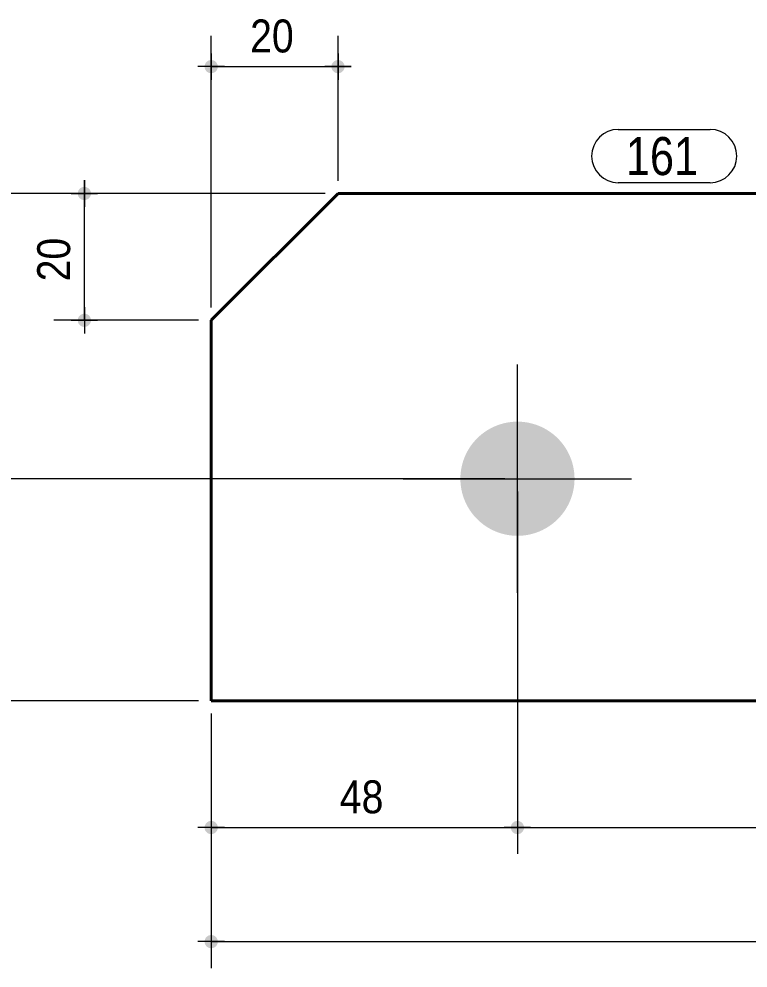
# Model space of a CAD drawing. Header units: millimetres. Extents: x 2 to 287, y 5 to 195.
# Drawn here: x 55.9 to 113.4, y 81.8 to 156.7 of the extents above; entities that cross this region are included whole.
import ezdxf

# ---------------------------------------------------------------- set-up
doc = ezdxf.new("R2010")
doc.units = ezdxf.units.MM
for name, color, linetype, lineweight in [('Boulon', 7, 'Continuous', 0), ('Cotation', 7, 'Continuous', 0), ('Piece', 2, 'Continuous', 0), ('Repère pièce', 3, 'Continuous', 0)]:
    doc.layers.add(name, color=color, linetype=linetype, lineweight=lineweight)
doc.styles.add('ARIAL', font='ARIAL.TTF')
doc.styles.add('COMIC_SANS_MS', font='COMIC.TTF')

# ---------------------------------------------------------------- blocks, each defined once
blk = doc.blocks.new('*A1')
at = {"layer": 'Boulon'}
blk.add_hatch(color=256, dxfattribs=at).paths.add_polyline_path([(95.195, 115.904), (95.14, 115.905), (95.084, 115.907), (95.029, 115.91), (94.974, 115.913), (94.919, 115.916), (94.864, 115.921), (94.809, 115.926), (94.754, 115.932), (94.699, 115.938), (94.644, 115.945), (94.59, 115.953), (94.535, 115.961), (94.481, 115.97), (94.426, 115.98), (94.372, 115.991), (94.318, 116.002), (94.264, 116.013), (94.21, 116.026), (94.157, 116.039), (94.103, 116.053), (94.05, 116.067), (93.997, 116.082), (93.944, 116.098), (93.891, 116.114), (93.838, 116.131), (93.786, 116.149), (93.734, 116.167), (93.682, 116.186), (93.63, 116.206), (93.579, 116.226), (93.528, 116.247), (93.477, 116.268), (93.426, 116.29), (93.376, 116.313), (93.326, 116.336), (93.276, 116.36), (93.227, 116.385), (93.178, 116.41), (93.129, 116.435), (93.08, 116.462), (93.032, 116.489), (92.984, 116.516), (92.936, 116.544), (92.889, 116.573), (92.842, 116.602), (92.796, 116.632), (92.75, 116.662), (92.704, 116.693), (92.659, 116.725), (92.614, 116.757), (92.569, 116.79), (92.525, 116.823), (92.481, 116.857), (92.438, 116.891), (92.395, 116.926), (92.353, 116.961), (92.311, 116.997), (92.269, 117.033), (92.228, 117.07), (92.187, 117.107), (92.147, 117.145), (92.107, 117.183), (92.068, 117.222), (92.029, 117.261), (91.991, 117.301), (91.953, 117.341), (91.916, 117.382), (91.879, 117.423), (91.843, 117.465), (91.807, 117.507), (91.771, 117.549), (91.737, 117.592), (91.702, 117.636), (91.669, 117.679), (91.636, 117.723), (91.603, 117.768), (91.571, 117.813), (91.539, 117.858), (91.508, 117.904), (91.478, 117.95), (91.448, 117.997), (91.419, 118.043), (91.39, 118.091), (91.362, 118.138), (91.335, 118.186), (91.308, 118.234), (91.281, 118.283), (91.256, 118.332), (91.23, 118.381), (91.206, 118.43), (91.182, 118.48), (91.159, 118.53), (91.136, 118.581), (91.114, 118.631), (91.092, 118.682), (91.072, 118.733), (91.051, 118.785), (91.032, 118.836), (91.013, 118.888), (90.995, 118.94), (90.977, 118.993), (90.96, 119.045), (90.944, 119.098), (90.928, 119.151), (90.913, 119.204), (90.899, 119.257), (90.885, 119.311), (90.872, 119.364), (90.859, 119.418), (90.848, 119.472), (90.836, 119.526), (90.826, 119.58), (90.816, 119.635), (90.807, 119.689), (90.799, 119.744), (90.791, 119.798), (90.784, 119.853), (90.777, 119.908), (90.772, 119.963), (90.767, 120.018), (90.762, 120.073), (90.758, 120.128), (90.755, 120.183), (90.753, 120.238), (90.751, 120.294), (90.75, 120.349), (90.75, 120.404), (90.75, 120.459), (90.751, 120.515), (90.753, 120.57), (90.755, 120.625), (90.758, 120.68), (90.762, 120.735), (90.767, 120.79), (90.772, 120.845), (90.777, 120.9), (90.784, 120.955), (90.791, 121.01), (90.799, 121.064), (90.807, 121.119), (90.816, 121.173), (90.826, 121.228), (90.836, 121.282), (90.848, 121.336), (90.859, 121.39), (90.872, 121.444), (90.885, 121.498), (90.899, 121.551), (90.913, 121.604), (90.928, 121.657), (90.944, 121.71), (90.96, 121.763), (90.977, 121.816), (90.995, 121.868), (91.013, 121.92), (91.032, 121.972), (91.051, 122.024), (91.072, 122.075), (91.092, 122.126), (91.114, 122.177), (91.136, 122.228), (91.159, 122.278), (91.182, 122.328), (91.206, 122.378), (91.23, 122.427), (91.256, 122.477), (91.281, 122.525), (91.308, 122.574), (91.335, 122.622), (91.362, 122.67), (91.39, 122.718), (91.419, 122.765), (91.448, 122.812), (91.478, 122.858), (91.508, 122.904), (91.539, 122.95), (91.571, 122.995), (91.603, 123.04), (91.636, 123.085), (91.669, 123.129), (91.702, 123.173), (91.737, 123.216), (91.771, 123.259), (91.807, 123.301), (91.843, 123.343), (91.879, 123.385), (91.916, 123.426), (91.953, 123.467), (91.991, 123.507), (92.029, 123.547), (92.068, 123.586), (92.107, 123.625), (92.147, 123.663), (92.187, 123.701), (92.228, 123.738), (92.269, 123.775), (92.311, 123.812), (92.353, 123.847), (92.395, 123.883), (92.438, 123.917), (92.481, 123.952), (92.525, 123.985), (92.569, 124.019), (92.614, 124.051), (92.659, 124.083), (92.704, 124.115), (92.75, 124.146), (92.796, 124.176), (92.842, 124.206), (92.889, 124.235), (92.936, 124.264), (92.984, 124.292), (93.032, 124.319), (93.08, 124.346), (93.129, 124.373), (93.178, 124.398), (93.227, 124.424), (93.276, 124.448), (93.326, 124.472), (93.376, 124.495), (93.426, 124.518), (93.477, 124.54), (93.528, 124.562), (93.579, 124.582), (93.63, 124.603), (93.682, 124.622), (93.734, 124.641), (93.786, 124.659), (93.838, 124.677), (93.891, 124.694), (93.944, 124.71), (93.997, 124.726), (94.05, 124.741), (94.103, 124.755), (94.157, 124.769), (94.21, 124.782), (94.264, 124.795), (94.318, 124.807), (94.372, 124.818), (94.426, 124.828), (94.481, 124.838), (94.535, 124.847), (94.59, 124.855), (94.644, 124.863), (94.699, 124.87), (94.754, 124.877), (94.809, 124.882), (94.864, 124.888), (94.919, 124.892), (94.974, 124.896), (95.029, 124.899), (95.084, 124.901), (95.14, 124.903), (95.195, 124.904), (95.25, 124.904), (95.305, 124.904), (95.36, 124.903), (95.416, 124.901), (95.471, 124.899), (95.526, 124.896), (95.581, 124.892), (95.636, 124.888), (95.691, 124.882), (95.746, 124.877), (95.801, 124.87), (95.856, 124.863), (95.91, 124.855), (95.965, 124.847), (96.019, 124.838), (96.074, 124.828), (96.128, 124.818), (96.182, 124.807), (96.236, 124.795), (96.29, 124.782), (96.343, 124.769), (96.397, 124.755), (96.45, 124.741), (96.503, 124.726), (96.556, 124.71), (96.609, 124.694), (96.662, 124.677), (96.714, 124.659), (96.766, 124.641), (96.818, 124.622), (96.869, 124.603), (96.921, 124.582), (96.972, 124.562), (97.023, 124.54), (97.074, 124.518), (97.124, 124.495), (97.174, 124.472), (97.224, 124.448), (97.273, 124.424), (97.322, 124.398), (97.371, 124.373), (97.42, 124.346), (97.468, 124.319), (97.516, 124.292), (97.563, 124.264), (97.611, 124.235), (97.657, 124.206), (97.704, 124.176), (97.75, 124.146), (97.796, 124.115), (97.841, 124.083), (97.886, 124.051), (97.931, 124.019), (97.975, 123.985), (98.018, 123.952), (98.062, 123.917), (98.105, 123.883), (98.147, 123.847), (98.189, 123.812), (98.231, 123.775), (98.272, 123.738), (98.313, 123.701), (98.353, 123.663), (98.393, 123.625), (98.432, 123.586), (98.471, 123.547), (98.509, 123.507), (98.547, 123.467), (98.584, 123.426), (98.621, 123.385), (98.657, 123.343), (98.693, 123.301), (98.728, 123.259), (98.763, 123.216), (98.798, 123.173), (98.831, 123.129), (98.864, 123.085), (98.897, 123.04), (98.929, 122.995), (98.961, 122.95), (98.992, 122.904), (99.022, 122.858), (99.052, 122.812), (99.081, 122.765), (99.11, 122.718), (99.138, 122.67), (99.165, 122.622), (99.192, 122.574), (99.219, 122.525), (99.244, 122.477), (99.269, 122.427), (99.294, 122.378), (99.318, 122.328), (99.341, 122.278), (99.364, 122.228), (99.386, 122.177), (99.407, 122.126), (99.428, 122.075), (99.448, 122.024), (99.468, 121.972), (99.487, 121.92), (99.505, 121.868), (99.523, 121.816), (99.54, 121.763), (99.556, 121.71), (99.572, 121.657), (99.587, 121.604), (99.601, 121.551), (99.615, 121.498), (99.628, 121.444), (99.641, 121.39), (99.652, 121.336), (99.663, 121.282), (99.674, 121.228), (99.684, 121.173), (99.693, 121.119), (99.701, 121.064), (99.709, 121.01), (99.716, 120.955), (99.723, 120.9), (99.728, 120.845), (99.733, 120.79), (99.738, 120.735), (99.741, 120.68), (99.745, 120.625), (99.747, 120.57), (99.749, 120.515), (99.75, 120.459), (99.75, 120.404), (99.75, 120.349), (99.749, 120.294), (99.747, 120.238), (99.745, 120.183), (99.741, 120.128), (99.738, 120.073), (99.733, 120.018), (99.728, 119.963), (99.723, 119.908), (99.716, 119.853), (99.709, 119.798), (99.701, 119.744), (99.693, 119.689), (99.684, 119.635), (99.674, 119.58), (99.663, 119.526), (99.652, 119.472), (99.641, 119.418), (99.628, 119.364), (99.615, 119.311), (99.601, 119.257), (99.587, 119.204), (99.572, 119.151), (99.556, 119.098), (99.54, 119.045), (99.523, 118.993), (99.505, 118.94), (99.487, 118.888), (99.468, 118.836), (99.448, 118.785), (99.428, 118.733), (99.407, 118.682), (99.386, 118.631), (99.364, 118.581), (99.341, 118.53), (99.318, 118.48), (99.294, 118.43), (99.269, 118.381), (99.244, 118.332), (99.219, 118.283), (99.192, 118.234), (99.165, 118.186), (99.138, 118.138), (99.11, 118.091), (99.081, 118.043), (99.052, 117.997), (99.022, 117.95), (98.992, 117.904), (98.961, 117.858), (98.929, 117.813), (98.897, 117.768), (98.864, 117.723), (98.831, 117.679), (98.798, 117.636), (98.763, 117.592), (98.728, 117.549), (98.693, 117.507), (98.657, 117.465), (98.621, 117.423), (98.584, 117.382), (98.547, 117.341), (98.509, 117.301), (98.471, 117.261), (98.432, 117.222), (98.393, 117.183), (98.353, 117.145), (98.313, 117.107), (98.272, 117.07), (98.231, 117.033), (98.189, 116.997), (98.147, 116.961), (98.105, 116.926), (98.062, 116.891), (98.018, 116.857), (97.975, 116.823), (97.931, 116.79), (97.886, 116.757), (97.841, 116.725), (97.796, 116.693), (97.75, 116.662), (97.704, 116.632), (97.657, 116.602), (97.611, 116.573), (97.563, 116.544), (97.516, 116.516), (97.468, 116.489), (97.42, 116.462), (97.371, 116.435), (97.322, 116.41), (97.273, 116.385), (97.224, 116.36), (97.174, 116.336), (97.124, 116.313), (97.074, 116.29), (97.023, 116.268), (96.972, 116.247), (96.921, 116.226), (96.869, 116.206), (96.818, 116.186), (96.766, 116.167), (96.714, 116.149), (96.662, 116.131), (96.609, 116.114), (96.556, 116.098), (96.503, 116.082), (96.45, 116.067), (96.397, 116.053), (96.343, 116.039), (96.29, 116.026), (96.236, 116.013), (96.182, 116.002), (96.128, 115.991), (96.074, 115.98), (96.019, 115.97), (95.965, 115.961), (95.91, 115.953), (95.856, 115.945), (95.801, 115.938), (95.746, 115.932), (95.691, 115.926), (95.636, 115.921), (95.581, 115.916), (95.526, 115.913), (95.471, 115.91), (95.416, 115.907), (95.36, 115.905), (95.305, 115.904), (95.25, 115.904)], flags=17)
at = {"layer": 'Boulon', "linetype": 'Continuous', "lineweight": 0}
for p, q in [((95.25, 111.404), (95.25, 129.404)), ((86.25, 120.404), (104.25, 120.404))]:
    blk.add_line(p, q, dxfattribs=at)
blk = doc.blocks.new('*A2')
at = {"layer": 'Piece', "color": 2, "linetype": 'Continuous', "lineweight": 40}
for p, q in [((81.1, 142.897501), (71.1, 132.897501)), ((199.400003, 142.897501), (81.1, 142.897501)), ((71.1, 132.897501), (71.1, 102.902499)), ((71.1, 102.902499), (209.400003, 102.902499))]:
    blk.add_line(p, q, dxfattribs=at)
blk = doc.blocks.new('*A9')
at = {"layer": 'Cotation'}
for points in [[(47.074, 142.378), (47.049, 142.38), (47.024, 142.383), (46.999, 142.387), (46.974, 142.393), (46.949, 142.4), (46.925, 142.408), (46.901, 142.417), (46.878, 142.427), (46.855, 142.439), (46.833, 142.451), (46.811, 142.465), (46.79, 142.48), (46.77, 142.496), (46.751, 142.512), (46.732, 142.53), (46.715, 142.548), (46.698, 142.568), (46.682, 142.588), (46.668, 142.609), (46.654, 142.63), (46.641, 142.652), (46.63, 142.675), (46.62, 142.699), (46.61, 142.722), (46.602, 142.747), (46.596, 142.771), (46.59, 142.796), (46.586, 142.821), (46.583, 142.847), (46.581, 142.872), (46.58, 142.898), (46.581, 142.923), (46.583, 142.948), (46.586, 142.974), (46.59, 142.999), (46.596, 143.024), (46.602, 143.048), (46.61, 143.073), (46.62, 143.096), (46.63, 143.12), (46.641, 143.143), (46.654, 143.165), (46.668, 143.186), (46.682, 143.207), (46.698, 143.227), (46.715, 143.247), (46.732, 143.265), (46.751, 143.283), (46.77, 143.299), (46.79, 143.315), (46.811, 143.33), (46.833, 143.344), (46.855, 143.356), (46.878, 143.368), (46.901, 143.378), (46.925, 143.387), (46.949, 143.395), (46.974, 143.402), (46.999, 143.408), (47.024, 143.412), (47.049, 143.415), (47.074, 143.417), (47.1, 143.418), (47.126, 143.417), (47.151, 143.415), (47.176, 143.412), (47.201, 143.408), (47.226, 143.402), (47.251, 143.395), (47.275, 143.387), (47.299, 143.378), (47.322, 143.368), (47.345, 143.356), (47.367, 143.344), (47.389, 143.33), (47.41, 143.315), (47.43, 143.299), (47.449, 143.283), (47.468, 143.265), (47.485, 143.247), (47.502, 143.227), (47.518, 143.207), (47.532, 143.186), (47.546, 143.165), (47.559, 143.143), (47.57, 143.12), (47.58, 143.096), (47.59, 143.073), (47.598, 143.048), (47.604, 143.024), (47.61, 142.999), (47.614, 142.974), (47.617, 142.948), (47.619, 142.923), (47.62, 142.898), (47.619, 142.872), (47.617, 142.847), (47.614, 142.821), (47.61, 142.796), (47.604, 142.771), (47.598, 142.747), (47.59, 142.722), (47.58, 142.699), (47.57, 142.675), (47.559, 142.652), (47.546, 142.63), (47.532, 142.609), (47.518, 142.588), (47.502, 142.568), (47.485, 142.548), (47.468, 142.53), (47.449, 142.512), (47.43, 142.496), (47.41, 142.48), (47.389, 142.465), (47.367, 142.451), (47.345, 142.439), (47.322, 142.427), (47.299, 142.417), (47.275, 142.408), (47.251, 142.4), (47.226, 142.393), (47.201, 142.387), (47.176, 142.383), (47.151, 142.38), (47.126, 142.378), (47.1, 142.378)], [(47.074, 102.383), (47.049, 102.385), (47.024, 102.388), (46.999, 102.392), (46.974, 102.398), (46.949, 102.405), (46.925, 102.413), (46.901, 102.422), (46.878, 102.432), (46.855, 102.444), (46.833, 102.456), (46.811, 102.47), (46.79, 102.485), (46.77, 102.501), (46.751, 102.517), (46.732, 102.535), (46.715, 102.553), (46.698, 102.573), (46.682, 102.593), (46.668, 102.614), (46.654, 102.635), (46.641, 102.657), (46.63, 102.68), (46.62, 102.704), (46.61, 102.727), (46.602, 102.752), (46.596, 102.776), (46.59, 102.801), (46.586, 102.826), (46.583, 102.852), (46.581, 102.877), (46.58, 102.902), (46.581, 102.928), (46.583, 102.953), (46.586, 102.979), (46.59, 103.004), (46.596, 103.029), (46.602, 103.053), (46.61, 103.078), (46.62, 103.101), (46.63, 103.125), (46.641, 103.148), (46.654, 103.17), (46.668, 103.191), (46.682, 103.212), (46.698, 103.232), (46.715, 103.252), (46.732, 103.27), (46.751, 103.288), (46.77, 103.304), (46.79, 103.32), (46.811, 103.335), (46.833, 103.349), (46.855, 103.361), (46.878, 103.373), (46.901, 103.383), (46.925, 103.392), (46.949, 103.4), (46.974, 103.407), (46.999, 103.413), (47.024, 103.417), (47.049, 103.42), (47.074, 103.422), (47.1, 103.422), (47.126, 103.422), (47.151, 103.42), (47.176, 103.417), (47.201, 103.413), (47.226, 103.407), (47.251, 103.4), (47.275, 103.392), (47.299, 103.383), (47.322, 103.373), (47.345, 103.361), (47.367, 103.349), (47.389, 103.335), (47.41, 103.32), (47.43, 103.304), (47.449, 103.288), (47.468, 103.27), (47.485, 103.252), (47.502, 103.232), (47.518, 103.212), (47.532, 103.191), (47.546, 103.17), (47.559, 103.148), (47.57, 103.125), (47.58, 103.101), (47.59, 103.078), (47.598, 103.053), (47.604, 103.029), (47.61, 103.004), (47.614, 102.979), (47.617, 102.953), (47.619, 102.928), (47.62, 102.902), (47.619, 102.877), (47.617, 102.852), (47.614, 102.826), (47.61, 102.801), (47.604, 102.776), (47.598, 102.752), (47.59, 102.727), (47.58, 102.704), (47.57, 102.68), (47.559, 102.657), (47.546, 102.635), (47.532, 102.614), (47.518, 102.593), (47.502, 102.573), (47.485, 102.553), (47.468, 102.535), (47.449, 102.517), (47.43, 102.501), (47.41, 102.485), (47.389, 102.47), (47.367, 102.456), (47.345, 102.444), (47.322, 102.432), (47.299, 102.422), (47.275, 102.413), (47.251, 102.405), (47.226, 102.398), (47.201, 102.392), (47.176, 102.388), (47.151, 102.385), (47.126, 102.383), (47.1, 102.382)]]:
    blk.add_hatch(color=256, dxfattribs=at).paths.add_polyline_path(points, flags=17)
at = {"layer": 'Cotation', "linetype": 'Continuous', "lineweight": 0}
for p, q in [((47.1, 143.938), (47.1, 141.858)), ((47.1, 142.898), (47.1, 143.938)), ((80.1, 142.898), (44.68, 142.898)), ((46.06, 142.898), (48.14, 142.898)), ((47.1, 102.902), (47.1, 142.898)), ((47.1, 103.942), (47.1, 101.862)), ((70.1, 102.902), (44.68, 102.902)), ((46.06, 102.902), (48.14, 102.902)), ((47.1, 102.902), (47.1, 101.862))]:
    blk.add_line(p, q, dxfattribs=at)
at = {"layer": 'Cotation'}
for p in [(47.1, 142.898), (47.1, 102.902)]:
    blk.add_point(p, dxfattribs=at)
at = {"layer": 'Cotation', "style": 'ARIAL', "width": 0.85}
blk.add_text('80', height=2.6, rotation=90.00021, dxfattribs=at).set_placement((45.98, 120.972))
blk = doc.blocks.new('*A11')
at = {"layer": 'Cotation'}
for points in [[(54.074, 119.885), (54.049, 119.887), (54.024, 119.89), (53.999, 119.894), (53.974, 119.9), (53.949, 119.907), (53.925, 119.915), (53.901, 119.924), (53.878, 119.934), (53.855, 119.946), (53.833, 119.958), (53.811, 119.972), (53.79, 119.987), (53.77, 120.002), (53.751, 120.019), (53.732, 120.037), (53.715, 120.055), (53.698, 120.074), (53.682, 120.095), (53.668, 120.115), (53.654, 120.137), (53.641, 120.159), (53.63, 120.182), (53.62, 120.205), (53.61, 120.229), (53.602, 120.253), (53.596, 120.278), (53.59, 120.303), (53.586, 120.328), (53.583, 120.353), (53.581, 120.379), (53.58, 120.404), (53.581, 120.43), (53.583, 120.455), (53.586, 120.481), (53.59, 120.506), (53.596, 120.531), (53.602, 120.555), (53.61, 120.58), (53.62, 120.603), (53.63, 120.627), (53.641, 120.649), (53.654, 120.672), (53.668, 120.693), (53.682, 120.714), (53.698, 120.734), (53.715, 120.754), (53.732, 120.772), (53.751, 120.79), (53.77, 120.806), (53.79, 120.822), (53.811, 120.837), (53.833, 120.85), (53.855, 120.863), (53.878, 120.874), (53.901, 120.885), (53.925, 120.894), (53.949, 120.902), (53.974, 120.909), (53.999, 120.914), (54.024, 120.919), (54.049, 120.922), (54.074, 120.924), (54.1, 120.924), (54.126, 120.924), (54.151, 120.922), (54.176, 120.919), (54.201, 120.914), (54.226, 120.909), (54.251, 120.902), (54.275, 120.894), (54.299, 120.885), (54.322, 120.874), (54.345, 120.863), (54.367, 120.85), (54.389, 120.837), (54.41, 120.822), (54.43, 120.806), (54.449, 120.79), (54.468, 120.772), (54.485, 120.754), (54.502, 120.734), (54.518, 120.714), (54.532, 120.693), (54.546, 120.672), (54.559, 120.649), (54.57, 120.627), (54.58, 120.603), (54.59, 120.58), (54.598, 120.555), (54.604, 120.531), (54.61, 120.506), (54.614, 120.481), (54.617, 120.455), (54.619, 120.43), (54.62, 120.404), (54.619, 120.379), (54.617, 120.353), (54.614, 120.328), (54.61, 120.303), (54.604, 120.278), (54.598, 120.253), (54.59, 120.229), (54.58, 120.205), (54.57, 120.182), (54.559, 120.159), (54.546, 120.137), (54.532, 120.115), (54.518, 120.095), (54.502, 120.074), (54.485, 120.055), (54.468, 120.037), (54.449, 120.019), (54.43, 120.002), (54.41, 119.987), (54.389, 119.972), (54.367, 119.958), (54.345, 119.946), (54.322, 119.934), (54.299, 119.924), (54.275, 119.915), (54.251, 119.907), (54.226, 119.9), (54.201, 119.894), (54.176, 119.89), (54.151, 119.887), (54.126, 119.885), (54.1, 119.884)], [(54.074, 102.383), (54.049, 102.385), (54.024, 102.388), (53.999, 102.392), (53.974, 102.398), (53.949, 102.405), (53.925, 102.413), (53.901, 102.422), (53.878, 102.432), (53.855, 102.444), (53.833, 102.456), (53.811, 102.47), (53.79, 102.485), (53.77, 102.501), (53.751, 102.517), (53.732, 102.535), (53.715, 102.553), (53.698, 102.573), (53.682, 102.593), (53.668, 102.614), (53.654, 102.635), (53.641, 102.657), (53.63, 102.68), (53.62, 102.704), (53.61, 102.727), (53.602, 102.752), (53.596, 102.776), (53.59, 102.801), (53.586, 102.826), (53.583, 102.852), (53.581, 102.877), (53.58, 102.902), (53.581, 102.928), (53.583, 102.953), (53.586, 102.979), (53.59, 103.004), (53.596, 103.029), (53.602, 103.053), (53.61, 103.078), (53.62, 103.101), (53.63, 103.125), (53.641, 103.148), (53.654, 103.17), (53.668, 103.191), (53.682, 103.212), (53.698, 103.232), (53.715, 103.252), (53.732, 103.27), (53.751, 103.288), (53.77, 103.304), (53.79, 103.32), (53.811, 103.335), (53.833, 103.349), (53.855, 103.361), (53.878, 103.373), (53.901, 103.383), (53.925, 103.392), (53.949, 103.4), (53.974, 103.407), (53.999, 103.413), (54.024, 103.417), (54.049, 103.42), (54.074, 103.422), (54.1, 103.422), (54.126, 103.422), (54.151, 103.42), (54.176, 103.417), (54.201, 103.413), (54.226, 103.407), (54.251, 103.4), (54.275, 103.392), (54.299, 103.383), (54.322, 103.373), (54.345, 103.361), (54.367, 103.349), (54.389, 103.335), (54.41, 103.32), (54.43, 103.304), (54.449, 103.288), (54.468, 103.27), (54.485, 103.252), (54.502, 103.232), (54.518, 103.212), (54.532, 103.191), (54.546, 103.17), (54.559, 103.148), (54.57, 103.125), (54.58, 103.101), (54.59, 103.078), (54.598, 103.053), (54.604, 103.029), (54.61, 103.004), (54.614, 102.979), (54.617, 102.953), (54.619, 102.928), (54.62, 102.902), (54.619, 102.877), (54.617, 102.852), (54.614, 102.826), (54.61, 102.801), (54.604, 102.776), (54.598, 102.752), (54.59, 102.727), (54.58, 102.704), (54.57, 102.68), (54.559, 102.657), (54.546, 102.635), (54.532, 102.614), (54.518, 102.593), (54.502, 102.573), (54.485, 102.553), (54.468, 102.535), (54.449, 102.517), (54.43, 102.501), (54.41, 102.485), (54.389, 102.47), (54.367, 102.456), (54.345, 102.444), (54.322, 102.432), (54.299, 102.422), (54.275, 102.413), (54.251, 102.405), (54.226, 102.398), (54.201, 102.392), (54.176, 102.388), (54.151, 102.385), (54.126, 102.383), (54.1, 102.382)]]:
    blk.add_hatch(color=256, dxfattribs=at).paths.add_polyline_path(points, flags=17)
at = {"layer": 'Cotation', "linetype": 'Continuous', "lineweight": 0}
for p, q in [((54.1, 121.444), (54.1, 119.364)), ((54.1, 120.404), (54.1, 121.444)), ((94.25, 120.404), (51.68, 120.404)), ((53.06, 120.404), (55.14, 120.404)), ((54.1, 102.902), (54.1, 120.404)), ((54.1, 103.942), (54.1, 101.862)), ((70.1, 102.902), (51.68, 102.902)), ((53.06, 102.902), (55.14, 102.902)), ((54.1, 102.902), (54.1, 101.862))]:
    blk.add_line(p, q, dxfattribs=at)
at = {"layer": 'Cotation'}
for p in [(54.1, 120.404), (54.1, 102.902)]:
    blk.add_point(p, dxfattribs=at)
at = {"layer": 'Cotation', "style": 'ARIAL', "width": 0.85}
blk.add_text('35', height=2.6, rotation=90.00021, dxfattribs=at).set_placement((52.98, 109.725))
blk = doc.blocks.new('*A12')
at = {"layer": 'Cotation'}
for points in [[(54.074, 142.378), (54.049, 142.38), (54.024, 142.383), (53.999, 142.387), (53.974, 142.393), (53.949, 142.4), (53.925, 142.408), (53.901, 142.417), (53.878, 142.427), (53.855, 142.439), (53.833, 142.451), (53.811, 142.465), (53.79, 142.48), (53.77, 142.496), (53.751, 142.512), (53.732, 142.53), (53.715, 142.548), (53.698, 142.568), (53.682, 142.588), (53.668, 142.609), (53.654, 142.63), (53.641, 142.652), (53.63, 142.675), (53.62, 142.699), (53.61, 142.722), (53.602, 142.747), (53.596, 142.771), (53.59, 142.796), (53.586, 142.821), (53.583, 142.847), (53.581, 142.872), (53.58, 142.898), (53.581, 142.923), (53.583, 142.948), (53.586, 142.974), (53.59, 142.999), (53.596, 143.024), (53.602, 143.048), (53.61, 143.073), (53.62, 143.096), (53.63, 143.12), (53.641, 143.143), (53.654, 143.165), (53.668, 143.186), (53.682, 143.207), (53.698, 143.227), (53.715, 143.247), (53.732, 143.265), (53.751, 143.283), (53.77, 143.299), (53.79, 143.315), (53.811, 143.33), (53.833, 143.344), (53.855, 143.356), (53.878, 143.368), (53.901, 143.378), (53.925, 143.387), (53.949, 143.395), (53.974, 143.402), (53.999, 143.408), (54.024, 143.412), (54.049, 143.415), (54.074, 143.417), (54.1, 143.418), (54.126, 143.417), (54.151, 143.415), (54.176, 143.412), (54.201, 143.408), (54.226, 143.402), (54.251, 143.395), (54.275, 143.387), (54.299, 143.378), (54.322, 143.368), (54.345, 143.356), (54.367, 143.344), (54.389, 143.33), (54.41, 143.315), (54.43, 143.299), (54.449, 143.283), (54.468, 143.265), (54.485, 143.247), (54.502, 143.227), (54.518, 143.207), (54.532, 143.186), (54.546, 143.165), (54.559, 143.143), (54.57, 143.12), (54.58, 143.096), (54.59, 143.073), (54.598, 143.048), (54.604, 143.024), (54.61, 142.999), (54.614, 142.974), (54.617, 142.948), (54.619, 142.923), (54.62, 142.898), (54.619, 142.872), (54.617, 142.847), (54.614, 142.821), (54.61, 142.796), (54.604, 142.771), (54.598, 142.747), (54.59, 142.722), (54.58, 142.699), (54.57, 142.675), (54.559, 142.652), (54.546, 142.63), (54.532, 142.609), (54.518, 142.588), (54.502, 142.568), (54.485, 142.548), (54.468, 142.53), (54.449, 142.512), (54.43, 142.496), (54.41, 142.48), (54.389, 142.465), (54.367, 142.451), (54.345, 142.439), (54.322, 142.427), (54.299, 142.417), (54.275, 142.408), (54.251, 142.4), (54.226, 142.393), (54.201, 142.387), (54.176, 142.383), (54.151, 142.38), (54.126, 142.378), (54.1, 142.378)], [(54.074, 119.885), (54.049, 119.887), (54.024, 119.89), (53.999, 119.894), (53.974, 119.9), (53.949, 119.907), (53.925, 119.915), (53.901, 119.924), (53.878, 119.934), (53.855, 119.946), (53.833, 119.958), (53.811, 119.972), (53.79, 119.987), (53.77, 120.002), (53.751, 120.019), (53.732, 120.037), (53.715, 120.055), (53.698, 120.074), (53.682, 120.095), (53.668, 120.115), (53.654, 120.137), (53.641, 120.159), (53.63, 120.182), (53.62, 120.205), (53.61, 120.229), (53.602, 120.253), (53.596, 120.278), (53.59, 120.303), (53.586, 120.328), (53.583, 120.353), (53.581, 120.379), (53.58, 120.404), (53.581, 120.43), (53.583, 120.455), (53.586, 120.481), (53.59, 120.506), (53.596, 120.531), (53.602, 120.555), (53.61, 120.58), (53.62, 120.603), (53.63, 120.627), (53.641, 120.649), (53.654, 120.672), (53.668, 120.693), (53.682, 120.714), (53.698, 120.734), (53.715, 120.754), (53.732, 120.772), (53.751, 120.79), (53.77, 120.806), (53.79, 120.822), (53.811, 120.837), (53.833, 120.85), (53.855, 120.863), (53.878, 120.874), (53.901, 120.885), (53.925, 120.894), (53.949, 120.902), (53.974, 120.909), (53.999, 120.914), (54.024, 120.919), (54.049, 120.922), (54.074, 120.924), (54.1, 120.924), (54.126, 120.924), (54.151, 120.922), (54.176, 120.919), (54.201, 120.914), (54.226, 120.909), (54.251, 120.902), (54.275, 120.894), (54.299, 120.885), (54.322, 120.874), (54.345, 120.863), (54.367, 120.85), (54.389, 120.837), (54.41, 120.822), (54.43, 120.806), (54.449, 120.79), (54.468, 120.772), (54.485, 120.754), (54.502, 120.734), (54.518, 120.714), (54.532, 120.693), (54.546, 120.672), (54.559, 120.649), (54.57, 120.627), (54.58, 120.603), (54.59, 120.58), (54.598, 120.555), (54.604, 120.531), (54.61, 120.506), (54.614, 120.481), (54.617, 120.455), (54.619, 120.43), (54.62, 120.404), (54.619, 120.379), (54.617, 120.353), (54.614, 120.328), (54.61, 120.303), (54.604, 120.278), (54.598, 120.253), (54.59, 120.229), (54.58, 120.205), (54.57, 120.182), (54.559, 120.159), (54.546, 120.137), (54.532, 120.115), (54.518, 120.095), (54.502, 120.074), (54.485, 120.055), (54.468, 120.037), (54.449, 120.019), (54.43, 120.002), (54.41, 119.987), (54.389, 119.972), (54.367, 119.958), (54.345, 119.946), (54.322, 119.934), (54.299, 119.924), (54.275, 119.915), (54.251, 119.907), (54.226, 119.9), (54.201, 119.894), (54.176, 119.89), (54.151, 119.887), (54.126, 119.885), (54.1, 119.884)]]:
    blk.add_hatch(color=256, dxfattribs=at).paths.add_polyline_path(points, flags=17)
at = {"layer": 'Cotation', "linetype": 'Continuous', "lineweight": 0}
for p, q in [((54.1, 143.938), (54.1, 141.858)), ((54.1, 142.898), (54.1, 143.938)), ((80.1, 142.898), (51.68, 142.898)), ((53.06, 142.898), (55.14, 142.898)), ((54.1, 120.404), (54.1, 142.898)), ((54.1, 121.444), (54.1, 119.364)), ((94.25, 120.404), (51.68, 120.404)), ((53.06, 120.404), (55.14, 120.404)), ((54.1, 120.404), (54.1, 119.364))]:
    blk.add_line(p, q, dxfattribs=at)
at = {"layer": 'Cotation'}
for p in [(54.1, 142.898), (54.1, 120.404)]:
    blk.add_point(p, dxfattribs=at)
at = {"layer": 'Cotation', "style": 'ARIAL', "width": 0.85}
blk.add_text('45', height=2.6, rotation=90.00021, dxfattribs=at).set_placement((52.98, 129.723))
blk = doc.blocks.new('*A13')
at = {"layer": 'Cotation'}
for points in [[(61.074, 142.378), (61.049, 142.38), (61.024, 142.383), (60.999, 142.387), (60.974, 142.393), (60.949, 142.4), (60.925, 142.408), (60.901, 142.417), (60.878, 142.427), (60.855, 142.439), (60.833, 142.451), (60.811, 142.465), (60.79, 142.48), (60.77, 142.496), (60.751, 142.512), (60.732, 142.53), (60.715, 142.548), (60.698, 142.568), (60.682, 142.588), (60.668, 142.609), (60.654, 142.63), (60.641, 142.652), (60.63, 142.675), (60.62, 142.699), (60.61, 142.722), (60.602, 142.747), (60.596, 142.771), (60.59, 142.796), (60.586, 142.821), (60.583, 142.847), (60.581, 142.872), (60.58, 142.898), (60.581, 142.923), (60.583, 142.948), (60.586, 142.974), (60.59, 142.999), (60.596, 143.024), (60.602, 143.048), (60.61, 143.073), (60.62, 143.096), (60.63, 143.12), (60.641, 143.143), (60.654, 143.165), (60.668, 143.186), (60.682, 143.207), (60.698, 143.227), (60.715, 143.247), (60.732, 143.265), (60.751, 143.283), (60.77, 143.299), (60.79, 143.315), (60.811, 143.33), (60.833, 143.344), (60.855, 143.356), (60.878, 143.368), (60.901, 143.378), (60.925, 143.387), (60.949, 143.395), (60.974, 143.402), (60.999, 143.408), (61.024, 143.412), (61.049, 143.415), (61.074, 143.417), (61.1, 143.418), (61.126, 143.417), (61.151, 143.415), (61.176, 143.412), (61.201, 143.408), (61.226, 143.402), (61.251, 143.395), (61.275, 143.387), (61.299, 143.378), (61.322, 143.368), (61.345, 143.356), (61.367, 143.344), (61.389, 143.33), (61.41, 143.315), (61.43, 143.299), (61.449, 143.283), (61.468, 143.265), (61.485, 143.247), (61.502, 143.227), (61.518, 143.207), (61.532, 143.186), (61.546, 143.165), (61.559, 143.143), (61.57, 143.12), (61.58, 143.096), (61.59, 143.073), (61.598, 143.048), (61.604, 143.024), (61.61, 142.999), (61.614, 142.974), (61.617, 142.948), (61.619, 142.923), (61.62, 142.898), (61.619, 142.872), (61.617, 142.847), (61.614, 142.821), (61.61, 142.796), (61.604, 142.771), (61.598, 142.747), (61.59, 142.722), (61.58, 142.699), (61.57, 142.675), (61.559, 142.652), (61.546, 142.63), (61.532, 142.609), (61.518, 142.588), (61.502, 142.568), (61.485, 142.548), (61.468, 142.53), (61.449, 142.512), (61.43, 142.496), (61.41, 142.48), (61.389, 142.465), (61.367, 142.451), (61.345, 142.439), (61.322, 142.427), (61.299, 142.417), (61.275, 142.408), (61.251, 142.4), (61.226, 142.393), (61.201, 142.387), (61.176, 142.383), (61.151, 142.38), (61.126, 142.378), (61.1, 142.378)], [(61.074, 132.378), (61.049, 132.38), (61.024, 132.383), (60.999, 132.387), (60.974, 132.393), (60.949, 132.4), (60.925, 132.408), (60.901, 132.417), (60.878, 132.427), (60.855, 132.439), (60.833, 132.451), (60.811, 132.465), (60.79, 132.48), (60.77, 132.496), (60.751, 132.512), (60.732, 132.53), (60.715, 132.548), (60.698, 132.568), (60.682, 132.588), (60.668, 132.609), (60.654, 132.63), (60.641, 132.652), (60.63, 132.675), (60.62, 132.699), (60.61, 132.722), (60.602, 132.747), (60.596, 132.771), (60.59, 132.796), (60.586, 132.821), (60.583, 132.847), (60.581, 132.872), (60.58, 132.898), (60.581, 132.923), (60.583, 132.948), (60.586, 132.974), (60.59, 132.999), (60.596, 133.024), (60.602, 133.048), (60.61, 133.073), (60.62, 133.096), (60.63, 133.12), (60.641, 133.143), (60.654, 133.165), (60.668, 133.186), (60.682, 133.207), (60.698, 133.227), (60.715, 133.247), (60.732, 133.265), (60.751, 133.283), (60.77, 133.299), (60.79, 133.315), (60.811, 133.33), (60.833, 133.344), (60.855, 133.356), (60.878, 133.368), (60.901, 133.378), (60.925, 133.387), (60.949, 133.395), (60.974, 133.402), (60.999, 133.408), (61.024, 133.412), (61.049, 133.415), (61.074, 133.417), (61.1, 133.418), (61.126, 133.417), (61.151, 133.415), (61.176, 133.412), (61.201, 133.408), (61.226, 133.402), (61.251, 133.395), (61.275, 133.387), (61.299, 133.378), (61.322, 133.368), (61.345, 133.356), (61.367, 133.344), (61.389, 133.33), (61.41, 133.315), (61.43, 133.299), (61.449, 133.283), (61.468, 133.265), (61.485, 133.247), (61.502, 133.227), (61.518, 133.207), (61.532, 133.186), (61.546, 133.165), (61.559, 133.143), (61.57, 133.12), (61.58, 133.096), (61.59, 133.073), (61.598, 133.048), (61.604, 133.024), (61.61, 132.999), (61.614, 132.974), (61.617, 132.948), (61.619, 132.923), (61.62, 132.898), (61.619, 132.872), (61.617, 132.847), (61.614, 132.821), (61.61, 132.796), (61.604, 132.771), (61.598, 132.747), (61.59, 132.722), (61.58, 132.699), (61.57, 132.675), (61.559, 132.652), (61.546, 132.63), (61.532, 132.609), (61.518, 132.588), (61.502, 132.568), (61.485, 132.548), (61.468, 132.53), (61.449, 132.512), (61.43, 132.496), (61.41, 132.48), (61.389, 132.465), (61.367, 132.451), (61.345, 132.439), (61.322, 132.427), (61.299, 132.417), (61.275, 132.408), (61.251, 132.4), (61.226, 132.393), (61.201, 132.387), (61.176, 132.383), (61.151, 132.38), (61.126, 132.378), (61.1, 132.378)]]:
    blk.add_hatch(color=256, dxfattribs=at).paths.add_polyline_path(points, flags=17)
at = {"layer": 'Cotation', "linetype": 'Continuous', "lineweight": 0}
for p, q in [((61.1, 143.938), (61.1, 141.858)), ((61.1, 142.898), (61.1, 143.938)), ((80.1, 142.898), (58.68, 142.898)), ((60.06, 142.898), (62.14, 142.898)), ((61.1, 132.898), (61.1, 142.898)), ((61.1, 133.938), (61.1, 131.858)), ((70.1, 132.898), (58.68, 132.898)), ((60.06, 132.898), (62.14, 132.898)), ((61.1, 132.898), (61.1, 131.858))]:
    blk.add_line(p, q, dxfattribs=at)
at = {"layer": 'Cotation'}
for p in [(61.1, 142.898), (61.1, 132.898)]:
    blk.add_point(p, dxfattribs=at)
at = {"layer": 'Cotation', "style": 'ARIAL', "width": 0.85}
blk.add_text('20', height=2.6, rotation=90.00021, dxfattribs=at).set_placement((59.98, 135.969))
blk = doc.blocks.new('*A14')
at = {"layer": 'Cotation'}
blk.add_hatch(color=256, dxfattribs=at).paths.add_polyline_path([(71.074, 83.381), (71.049, 83.383), (71.024, 83.386), (70.999, 83.39), (70.974, 83.396), (70.949, 83.402), (70.925, 83.41), (70.901, 83.42), (70.878, 83.43), (70.855, 83.441), (70.833, 83.454), (70.811, 83.468), (70.79, 83.482), (70.77, 83.498), (70.751, 83.515), (70.732, 83.532), (70.715, 83.551), (70.698, 83.57), (70.682, 83.59), (70.668, 83.611), (70.654, 83.633), (70.641, 83.655), (70.63, 83.678), (70.62, 83.701), (70.61, 83.725), (70.602, 83.749), (70.596, 83.774), (70.59, 83.799), (70.586, 83.824), (70.583, 83.849), (70.581, 83.874), (70.58, 83.9), (70.581, 83.926), (70.583, 83.951), (70.586, 83.976), (70.59, 84.001), (70.596, 84.026), (70.602, 84.051), (70.61, 84.075), (70.62, 84.099), (70.63, 84.122), (70.641, 84.145), (70.654, 84.167), (70.668, 84.189), (70.682, 84.21), (70.698, 84.23), (70.715, 84.249), (70.732, 84.268), (70.751, 84.285), (70.77, 84.302), (70.79, 84.318), (70.811, 84.332), (70.833, 84.346), (70.855, 84.359), (70.878, 84.37), (70.901, 84.38), (70.925, 84.39), (70.949, 84.398), (70.974, 84.404), (70.999, 84.41), (71.024, 84.414), (71.049, 84.417), (71.074, 84.419), (71.1, 84.42), (71.126, 84.419), (71.151, 84.417), (71.176, 84.414), (71.201, 84.41), (71.226, 84.404), (71.251, 84.398), (71.275, 84.39), (71.299, 84.38), (71.322, 84.37), (71.345, 84.359), (71.367, 84.346), (71.389, 84.332), (71.41, 84.318), (71.43, 84.302), (71.449, 84.285), (71.468, 84.268), (71.485, 84.249), (71.502, 84.23), (71.518, 84.21), (71.532, 84.189), (71.546, 84.167), (71.559, 84.145), (71.57, 84.122), (71.58, 84.099), (71.59, 84.075), (71.598, 84.051), (71.604, 84.026), (71.61, 84.001), (71.614, 83.976), (71.617, 83.951), (71.619, 83.926), (71.62, 83.9), (71.619, 83.874), (71.617, 83.849), (71.614, 83.824), (71.61, 83.799), (71.604, 83.774), (71.598, 83.749), (71.59, 83.725), (71.58, 83.701), (71.57, 83.678), (71.559, 83.655), (71.546, 83.633), (71.532, 83.611), (71.518, 83.59), (71.502, 83.57), (71.485, 83.551), (71.468, 83.532), (71.449, 83.515), (71.43, 83.498), (71.41, 83.482), (71.389, 83.468), (71.367, 83.454), (71.345, 83.441), (71.322, 83.43), (71.299, 83.42), (71.275, 83.41), (71.251, 83.402), (71.226, 83.396), (71.201, 83.39), (71.176, 83.386), (71.151, 83.383), (71.126, 83.381), (71.1, 83.38)], flags=17)
at = {"layer": 'Cotation', "linetype": 'Continuous', "lineweight": 0}
for p, q in [((71.1, 101.902), (71.1, 81.82)), ((71.1, 84.94), (71.1, 82.86)), ((72.14, 83.9), (70.06, 83.9)), ((71.1, 83.9), (70.06, 83.9)), ((71.1, 83.9), (209.4, 83.9))]:
    blk.add_line(p, q, dxfattribs=at)
at = {"layer": 'Cotation'}
blk.add_point((71.1, 83.9), dxfattribs=at)
blk = doc.blocks.new('*A15')
at = {"layer": 'Cotation'}
for points in [[(71.074, 152.381), (71.049, 152.383), (71.024, 152.386), (70.999, 152.39), (70.974, 152.396), (70.949, 152.402), (70.925, 152.41), (70.901, 152.42), (70.878, 152.43), (70.855, 152.441), (70.833, 152.454), (70.811, 152.468), (70.79, 152.482), (70.77, 152.498), (70.751, 152.515), (70.732, 152.532), (70.715, 152.551), (70.698, 152.57), (70.682, 152.59), (70.668, 152.611), (70.654, 152.633), (70.641, 152.655), (70.63, 152.678), (70.62, 152.701), (70.61, 152.725), (70.602, 152.749), (70.596, 152.774), (70.59, 152.799), (70.586, 152.824), (70.583, 152.849), (70.581, 152.874), (70.58, 152.9), (70.581, 152.926), (70.583, 152.951), (70.586, 152.976), (70.59, 153.001), (70.596, 153.026), (70.602, 153.051), (70.61, 153.075), (70.62, 153.099), (70.63, 153.122), (70.641, 153.145), (70.654, 153.167), (70.668, 153.189), (70.682, 153.21), (70.698, 153.23), (70.715, 153.249), (70.732, 153.268), (70.751, 153.285), (70.77, 153.302), (70.79, 153.318), (70.811, 153.332), (70.833, 153.346), (70.855, 153.359), (70.878, 153.37), (70.901, 153.38), (70.925, 153.39), (70.949, 153.398), (70.974, 153.404), (70.999, 153.41), (71.024, 153.414), (71.049, 153.417), (71.074, 153.419), (71.1, 153.42), (71.126, 153.419), (71.151, 153.417), (71.176, 153.414), (71.201, 153.41), (71.226, 153.404), (71.251, 153.398), (71.275, 153.39), (71.299, 153.38), (71.322, 153.37), (71.345, 153.359), (71.367, 153.346), (71.389, 153.332), (71.41, 153.318), (71.43, 153.302), (71.449, 153.285), (71.468, 153.268), (71.485, 153.249), (71.502, 153.23), (71.518, 153.21), (71.532, 153.189), (71.546, 153.167), (71.559, 153.145), (71.57, 153.122), (71.58, 153.099), (71.59, 153.075), (71.598, 153.051), (71.604, 153.026), (71.61, 153.001), (71.614, 152.976), (71.617, 152.951), (71.619, 152.926), (71.62, 152.9), (71.619, 152.874), (71.617, 152.849), (71.614, 152.824), (71.61, 152.799), (71.604, 152.774), (71.598, 152.749), (71.59, 152.725), (71.58, 152.701), (71.57, 152.678), (71.559, 152.655), (71.546, 152.633), (71.532, 152.611), (71.518, 152.59), (71.502, 152.57), (71.485, 152.551), (71.468, 152.532), (71.449, 152.515), (71.43, 152.498), (71.41, 152.482), (71.389, 152.468), (71.367, 152.454), (71.345, 152.441), (71.322, 152.43), (71.299, 152.42), (71.275, 152.41), (71.251, 152.402), (71.226, 152.396), (71.201, 152.39), (71.176, 152.386), (71.151, 152.383), (71.126, 152.381), (71.1, 152.38)], [(81.074, 152.381), (81.049, 152.383), (81.024, 152.386), (80.999, 152.39), (80.974, 152.396), (80.949, 152.402), (80.925, 152.41), (80.901, 152.42), (80.878, 152.43), (80.855, 152.441), (80.833, 152.454), (80.811, 152.468), (80.79, 152.482), (80.77, 152.498), (80.751, 152.515), (80.732, 152.532), (80.715, 152.551), (80.698, 152.57), (80.682, 152.59), (80.668, 152.611), (80.654, 152.633), (80.641, 152.655), (80.63, 152.678), (80.62, 152.701), (80.61, 152.725), (80.602, 152.749), (80.596, 152.774), (80.59, 152.799), (80.586, 152.824), (80.583, 152.849), (80.581, 152.874), (80.58, 152.9), (80.581, 152.926), (80.583, 152.951), (80.586, 152.976), (80.59, 153.001), (80.596, 153.026), (80.602, 153.051), (80.61, 153.075), (80.62, 153.099), (80.63, 153.122), (80.641, 153.145), (80.654, 153.167), (80.668, 153.189), (80.682, 153.21), (80.698, 153.23), (80.715, 153.249), (80.732, 153.268), (80.751, 153.285), (80.77, 153.302), (80.79, 153.318), (80.811, 153.332), (80.833, 153.346), (80.855, 153.359), (80.878, 153.37), (80.901, 153.38), (80.925, 153.39), (80.949, 153.398), (80.974, 153.404), (80.999, 153.41), (81.024, 153.414), (81.049, 153.417), (81.074, 153.419), (81.1, 153.42), (81.126, 153.419), (81.151, 153.417), (81.176, 153.414), (81.201, 153.41), (81.226, 153.404), (81.251, 153.398), (81.275, 153.39), (81.299, 153.38), (81.322, 153.37), (81.345, 153.359), (81.367, 153.346), (81.389, 153.332), (81.41, 153.318), (81.43, 153.302), (81.449, 153.285), (81.468, 153.268), (81.485, 153.249), (81.502, 153.23), (81.518, 153.21), (81.532, 153.189), (81.546, 153.167), (81.559, 153.145), (81.57, 153.122), (81.58, 153.099), (81.59, 153.075), (81.598, 153.051), (81.604, 153.026), (81.61, 153.001), (81.614, 152.976), (81.617, 152.951), (81.619, 152.926), (81.62, 152.9), (81.619, 152.874), (81.617, 152.849), (81.614, 152.824), (81.61, 152.799), (81.604, 152.774), (81.598, 152.749), (81.59, 152.725), (81.58, 152.701), (81.57, 152.678), (81.559, 152.655), (81.546, 152.633), (81.532, 152.611), (81.518, 152.59), (81.502, 152.57), (81.485, 152.551), (81.468, 152.532), (81.449, 152.515), (81.43, 152.498), (81.41, 152.482), (81.389, 152.468), (81.367, 152.454), (81.345, 152.441), (81.322, 152.43), (81.299, 152.42), (81.275, 152.41), (81.251, 152.402), (81.226, 152.396), (81.201, 152.39), (81.176, 152.386), (81.151, 152.383), (81.126, 152.381), (81.1, 152.38)]]:
    blk.add_hatch(color=256, dxfattribs=at).paths.add_polyline_path(points, flags=17)
at = {"layer": 'Cotation', "linetype": 'Continuous', "lineweight": 0}
for p, q in [((71.1, 133.898), (71.1, 155.32)), ((81.1, 143.898), (81.1, 155.32)), ((71.1, 153.94), (71.1, 151.86)), ((81.1, 153.94), (81.1, 151.86)), ((72.14, 152.9), (70.06, 152.9)), ((71.1, 152.9), (70.06, 152.9)), ((71.1, 152.9), (81.1, 152.9)), ((82.14, 152.9), (80.06, 152.9)), ((81.1, 152.9), (82.14, 152.9))]:
    blk.add_line(p, q, dxfattribs=at)
at = {"layer": 'Cotation'}
for p in [(71.1, 152.9), (81.1, 152.9)]:
    blk.add_point(p, dxfattribs=at)
at = {"layer": 'Cotation', "style": 'ARIAL', "width": 0.85}
blk.add_text('20', height=2.6, dxfattribs=at).set_placement((74.172, 154.02))
blk = doc.blocks.new('*A17')
at = {"layer": 'Cotation'}
for points in [[(71.074, 92.381), (71.049, 92.383), (71.024, 92.386), (70.999, 92.39), (70.974, 92.396), (70.949, 92.402), (70.925, 92.41), (70.901, 92.42), (70.878, 92.43), (70.855, 92.441), (70.833, 92.454), (70.811, 92.468), (70.79, 92.482), (70.77, 92.498), (70.751, 92.515), (70.732, 92.532), (70.715, 92.551), (70.698, 92.57), (70.682, 92.59), (70.668, 92.611), (70.654, 92.633), (70.641, 92.655), (70.63, 92.678), (70.62, 92.701), (70.61, 92.725), (70.602, 92.749), (70.596, 92.774), (70.59, 92.799), (70.586, 92.824), (70.583, 92.849), (70.581, 92.874), (70.58, 92.9), (70.581, 92.926), (70.583, 92.951), (70.586, 92.976), (70.59, 93.001), (70.596, 93.026), (70.602, 93.051), (70.61, 93.075), (70.62, 93.099), (70.63, 93.122), (70.641, 93.145), (70.654, 93.167), (70.668, 93.189), (70.682, 93.21), (70.698, 93.23), (70.715, 93.249), (70.732, 93.268), (70.751, 93.285), (70.77, 93.302), (70.79, 93.318), (70.811, 93.332), (70.833, 93.346), (70.855, 93.359), (70.878, 93.37), (70.901, 93.38), (70.925, 93.39), (70.949, 93.398), (70.974, 93.404), (70.999, 93.41), (71.024, 93.414), (71.049, 93.417), (71.074, 93.419), (71.1, 93.42), (71.126, 93.419), (71.151, 93.417), (71.176, 93.414), (71.201, 93.41), (71.226, 93.404), (71.251, 93.398), (71.275, 93.39), (71.299, 93.38), (71.322, 93.37), (71.345, 93.359), (71.367, 93.346), (71.389, 93.332), (71.41, 93.318), (71.43, 93.302), (71.449, 93.285), (71.468, 93.268), (71.485, 93.249), (71.502, 93.23), (71.518, 93.21), (71.532, 93.189), (71.546, 93.167), (71.559, 93.145), (71.57, 93.122), (71.58, 93.099), (71.59, 93.075), (71.598, 93.051), (71.604, 93.026), (71.61, 93.001), (71.614, 92.976), (71.617, 92.951), (71.619, 92.926), (71.62, 92.9), (71.619, 92.874), (71.617, 92.849), (71.614, 92.824), (71.61, 92.799), (71.604, 92.774), (71.598, 92.749), (71.59, 92.725), (71.58, 92.701), (71.57, 92.678), (71.559, 92.655), (71.546, 92.633), (71.532, 92.611), (71.518, 92.59), (71.502, 92.57), (71.485, 92.551), (71.468, 92.532), (71.449, 92.515), (71.43, 92.498), (71.41, 92.482), (71.389, 92.468), (71.367, 92.454), (71.345, 92.441), (71.322, 92.43), (71.299, 92.42), (71.275, 92.41), (71.251, 92.402), (71.226, 92.396), (71.201, 92.39), (71.176, 92.386), (71.151, 92.383), (71.126, 92.381), (71.1, 92.38)], [(95.224, 92.381), (95.199, 92.383), (95.173, 92.386), (95.148, 92.39), (95.123, 92.396), (95.099, 92.402), (95.075, 92.41), (95.051, 92.42), (95.027, 92.43), (95.005, 92.441), (94.982, 92.454), (94.961, 92.468), (94.94, 92.482), (94.92, 92.498), (94.9, 92.515), (94.882, 92.532), (94.864, 92.551), (94.848, 92.57), (94.832, 92.59), (94.817, 92.611), (94.804, 92.633), (94.791, 92.655), (94.78, 92.678), (94.769, 92.701), (94.76, 92.725), (94.752, 92.749), (94.745, 92.774), (94.74, 92.799), (94.735, 92.824), (94.732, 92.849), (94.73, 92.874), (94.73, 92.9), (94.73, 92.926), (94.732, 92.951), (94.735, 92.976), (94.74, 93.001), (94.745, 93.026), (94.752, 93.051), (94.76, 93.075), (94.769, 93.099), (94.78, 93.122), (94.791, 93.145), (94.804, 93.167), (94.817, 93.189), (94.832, 93.21), (94.848, 93.23), (94.864, 93.249), (94.882, 93.268), (94.9, 93.285), (94.92, 93.302), (94.94, 93.318), (94.961, 93.332), (94.982, 93.346), (95.005, 93.359), (95.027, 93.37), (95.051, 93.38), (95.075, 93.39), (95.099, 93.398), (95.123, 93.404), (95.148, 93.41), (95.173, 93.414), (95.199, 93.417), (95.224, 93.419), (95.25, 93.42), (95.275, 93.419), (95.301, 93.417), (95.326, 93.414), (95.351, 93.41), (95.376, 93.404), (95.401, 93.398), (95.425, 93.39), (95.449, 93.38), (95.472, 93.37), (95.495, 93.359), (95.517, 93.346), (95.539, 93.332), (95.559, 93.318), (95.58, 93.302), (95.599, 93.285), (95.617, 93.268), (95.635, 93.249), (95.652, 93.23), (95.667, 93.21), (95.682, 93.189), (95.696, 93.167), (95.708, 93.145), (95.72, 93.122), (95.73, 93.099), (95.739, 93.075), (95.747, 93.051), (95.754, 93.026), (95.76, 93.001), (95.764, 92.976), (95.767, 92.951), (95.769, 92.926), (95.77, 92.9), (95.769, 92.874), (95.767, 92.849), (95.764, 92.824), (95.76, 92.799), (95.754, 92.774), (95.747, 92.749), (95.739, 92.725), (95.73, 92.701), (95.72, 92.678), (95.708, 92.655), (95.696, 92.633), (95.682, 92.611), (95.667, 92.59), (95.652, 92.57), (95.635, 92.551), (95.617, 92.532), (95.599, 92.515), (95.58, 92.498), (95.559, 92.482), (95.539, 92.468), (95.517, 92.454), (95.495, 92.441), (95.472, 92.43), (95.449, 92.42), (95.425, 92.41), (95.401, 92.402), (95.376, 92.396), (95.351, 92.39), (95.326, 92.386), (95.301, 92.383), (95.275, 92.381), (95.25, 92.38)]]:
    blk.add_hatch(color=256, dxfattribs=at).paths.add_polyline_path(points, flags=17)
at = {"layer": 'Cotation', "linetype": 'Continuous', "lineweight": 0}
for p, q in [((95.25, 119.404), (95.25, 90.82)), ((71.1, 101.902), (71.1, 90.82)), ((71.1, 93.94), (71.1, 91.86)), ((95.25, 93.94), (95.25, 91.86)), ((72.14, 92.9), (70.06, 92.9)), ((71.1, 92.9), (70.06, 92.9)), ((71.1, 92.9), (95.25, 92.9)), ((96.29, 92.9), (94.21, 92.9)), ((95.25, 92.9), (96.29, 92.9))]:
    blk.add_line(p, q, dxfattribs=at)
at = {"layer": 'Cotation'}
for p in [(71.1, 92.9), (95.25, 92.9)]:
    blk.add_point(p, dxfattribs=at)
at = {"layer": 'Cotation', "style": 'ARIAL', "width": 0.85}
blk.add_text('48', height=2.6, dxfattribs=at).set_placement((81.246, 94.02))
blk = doc.blocks.new('*A18')
at = {"layer": 'Cotation'}
for points in [[(95.224, 92.381), (95.199, 92.383), (95.173, 92.386), (95.148, 92.39), (95.123, 92.396), (95.099, 92.402), (95.075, 92.41), (95.051, 92.42), (95.027, 92.43), (95.005, 92.441), (94.982, 92.454), (94.961, 92.468), (94.94, 92.482), (94.92, 92.498), (94.9, 92.515), (94.882, 92.532), (94.864, 92.551), (94.848, 92.57), (94.832, 92.59), (94.817, 92.611), (94.804, 92.633), (94.791, 92.655), (94.78, 92.678), (94.769, 92.701), (94.76, 92.725), (94.752, 92.749), (94.745, 92.774), (94.74, 92.799), (94.735, 92.824), (94.732, 92.849), (94.73, 92.874), (94.73, 92.9), (94.73, 92.926), (94.732, 92.951), (94.735, 92.976), (94.74, 93.001), (94.745, 93.026), (94.752, 93.051), (94.76, 93.075), (94.769, 93.099), (94.78, 93.122), (94.791, 93.145), (94.804, 93.167), (94.817, 93.189), (94.832, 93.21), (94.848, 93.23), (94.864, 93.249), (94.882, 93.268), (94.9, 93.285), (94.92, 93.302), (94.94, 93.318), (94.961, 93.332), (94.982, 93.346), (95.005, 93.359), (95.027, 93.37), (95.051, 93.38), (95.075, 93.39), (95.099, 93.398), (95.123, 93.404), (95.148, 93.41), (95.173, 93.414), (95.199, 93.417), (95.224, 93.419), (95.25, 93.42), (95.275, 93.419), (95.301, 93.417), (95.326, 93.414), (95.351, 93.41), (95.376, 93.404), (95.401, 93.398), (95.425, 93.39), (95.449, 93.38), (95.472, 93.37), (95.495, 93.359), (95.517, 93.346), (95.539, 93.332), (95.559, 93.318), (95.58, 93.302), (95.599, 93.285), (95.617, 93.268), (95.635, 93.249), (95.652, 93.23), (95.667, 93.21), (95.682, 93.189), (95.696, 93.167), (95.708, 93.145), (95.72, 93.122), (95.73, 93.099), (95.739, 93.075), (95.747, 93.051), (95.754, 93.026), (95.76, 93.001), (95.764, 92.976), (95.767, 92.951), (95.769, 92.926), (95.77, 92.9), (95.769, 92.874), (95.767, 92.849), (95.764, 92.824), (95.76, 92.799), (95.754, 92.774), (95.747, 92.749), (95.739, 92.725), (95.73, 92.701), (95.72, 92.678), (95.708, 92.655), (95.696, 92.633), (95.682, 92.611), (95.667, 92.59), (95.652, 92.57), (95.635, 92.551), (95.617, 92.532), (95.599, 92.515), (95.58, 92.498), (95.559, 92.482), (95.539, 92.468), (95.517, 92.454), (95.495, 92.441), (95.472, 92.43), (95.449, 92.42), (95.425, 92.41), (95.401, 92.402), (95.376, 92.396), (95.351, 92.39), (95.326, 92.386), (95.301, 92.383), (95.275, 92.381), (95.25, 92.38)], [(140.224, 92.381), (140.199, 92.383), (140.173, 92.386), (140.148, 92.39), (140.123, 92.396), (140.099, 92.402), (140.075, 92.41), (140.051, 92.42), (140.027, 92.43), (140.005, 92.441), (139.982, 92.454), (139.961, 92.468), (139.94, 92.482), (139.92, 92.498), (139.9, 92.515), (139.882, 92.532), (139.864, 92.551), (139.848, 92.57), (139.832, 92.59), (139.817, 92.611), (139.804, 92.633), (139.791, 92.655), (139.78, 92.678), (139.769, 92.701), (139.76, 92.725), (139.752, 92.749), (139.745, 92.774), (139.74, 92.799), (139.735, 92.824), (139.732, 92.849), (139.73, 92.874), (139.73, 92.9), (139.73, 92.926), (139.732, 92.951), (139.735, 92.976), (139.74, 93.001), (139.745, 93.026), (139.752, 93.051), (139.76, 93.075), (139.769, 93.099), (139.78, 93.122), (139.791, 93.145), (139.804, 93.167), (139.817, 93.189), (139.832, 93.21), (139.848, 93.23), (139.864, 93.249), (139.882, 93.268), (139.9, 93.285), (139.92, 93.302), (139.94, 93.318), (139.961, 93.332), (139.982, 93.346), (140.005, 93.359), (140.027, 93.37), (140.051, 93.38), (140.075, 93.39), (140.099, 93.398), (140.123, 93.404), (140.148, 93.41), (140.173, 93.414), (140.199, 93.417), (140.224, 93.419), (140.25, 93.42), (140.275, 93.419), (140.301, 93.417), (140.326, 93.414), (140.351, 93.41), (140.376, 93.404), (140.401, 93.398), (140.425, 93.39), (140.449, 93.38), (140.472, 93.37), (140.495, 93.359), (140.517, 93.346), (140.539, 93.332), (140.559, 93.318), (140.58, 93.302), (140.599, 93.285), (140.617, 93.268), (140.635, 93.249), (140.652, 93.23), (140.667, 93.21), (140.682, 93.189), (140.696, 93.167), (140.708, 93.145), (140.72, 93.122), (140.73, 93.099), (140.739, 93.075), (140.747, 93.051), (140.754, 93.026), (140.76, 93.001), (140.764, 92.976), (140.767, 92.951), (140.769, 92.926), (140.77, 92.9), (140.769, 92.874), (140.767, 92.849), (140.764, 92.824), (140.76, 92.799), (140.754, 92.774), (140.747, 92.749), (140.739, 92.725), (140.73, 92.701), (140.72, 92.678), (140.708, 92.655), (140.696, 92.633), (140.682, 92.611), (140.667, 92.59), (140.652, 92.57), (140.635, 92.551), (140.617, 92.532), (140.599, 92.515), (140.58, 92.498), (140.559, 92.482), (140.539, 92.468), (140.517, 92.454), (140.495, 92.441), (140.472, 92.43), (140.449, 92.42), (140.425, 92.41), (140.401, 92.402), (140.376, 92.396), (140.351, 92.39), (140.326, 92.386), (140.301, 92.383), (140.275, 92.381), (140.25, 92.38)]]:
    blk.add_hatch(color=256, dxfattribs=at).paths.add_polyline_path(points, flags=17)
at = {"layer": 'Cotation', "linetype": 'Continuous', "lineweight": 0}
for p, q in [((95.25, 119.404), (95.25, 90.82)), ((140.25, 119.404), (140.25, 90.82)), ((95.25, 93.94), (95.25, 91.86)), ((140.25, 93.94), (140.25, 91.86)), ((96.29, 92.9), (94.21, 92.9)), ((95.25, 92.9), (94.21, 92.9)), ((95.25, 92.9), (140.25, 92.9)), ((141.29, 92.9), (139.21, 92.9)), ((140.25, 92.9), (141.29, 92.9))]:
    blk.add_line(p, q, dxfattribs=at)
at = {"layer": 'Cotation'}
for p in [(95.25, 92.9), (140.25, 92.9)]:
    blk.add_point(p, dxfattribs=at)
at = {"layer": 'Cotation', "style": 'ARIAL', "width": 0.85}
blk.add_text('90', height=2.6, dxfattribs=at).set_placement((115.821, 94.02))
blk = doc.blocks.new('*A22')
at = {"layer": 'Repère pièce', "linetype": 'Continuous', "lineweight": 0}
for p, q in [((103.2, 147.947501), (110.44248, 147.947501)), ((110.44248, 143.747501), (103.2, 143.747501))]:
    blk.add_line(p, q, dxfattribs=at)
for centre, start, end in [((103.2, 145.847501), 90, 270), ((110.44248, 145.847501), 270, 90)]:
    blk.add_arc(centre, 2.1, start, end, dxfattribs=at)
at = {"layer": 'Repère pièce', "style": 'COMIC_SANS_MS', "width": 0.85}
blk.add_text('161', height=3, dxfattribs=at).set_placement((103.8, 144.347501))

msp = doc.modelspace()

# ---------------------------------------------------------------- block references
at = {"lineweight": 0}
for name in ['*A15', '*A22', '*A9', '*A12', '*A13', '*A2', '*A1', '*A11', '*A17', '*A18', '*A14']:
    msp.add_blockref(name, (0, 0), dxfattribs=at)

doc.saveas('drawing.dxf')
